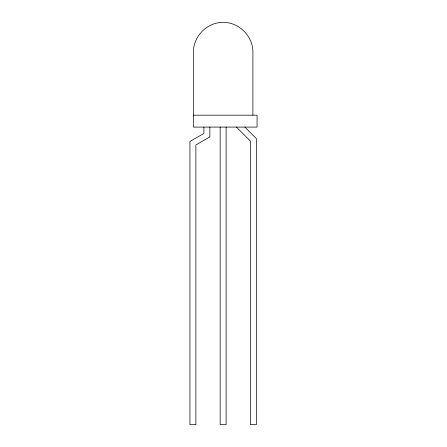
<?xml version="1.0" encoding="UTF-8"?>
<svg xmlns="http://www.w3.org/2000/svg" width="447" height="447" viewBox="0 0 447 447"><rect width="100%" height="100%" fill="white"/><g stroke="black" fill="none" stroke-linecap="round" stroke-linejoin="round"><path stroke-width="0.67" d="M193.389 115.186L257.064 115.186L257.064 127.093L193.389 127.093L193.389 52.103C193.288 36.179 207.218 22.249 223.142 22.35C239.067 22.249 252.996 36.179 252.901 52.103L252.901 115.186M244.844 127.093L256.349 138.598L256.349 424.65L250.398 424.65L250.398 141.062L236.429 127.093M226.121 127.093L226.121 424.65L220.17 424.65L220.17 127.093M209.861 127.093L209.861 136.883L195.887 144.945L195.887 424.65L189.936 424.65L189.936 141.515L203.91 133.446L203.91 127.093"/></g></svg>
